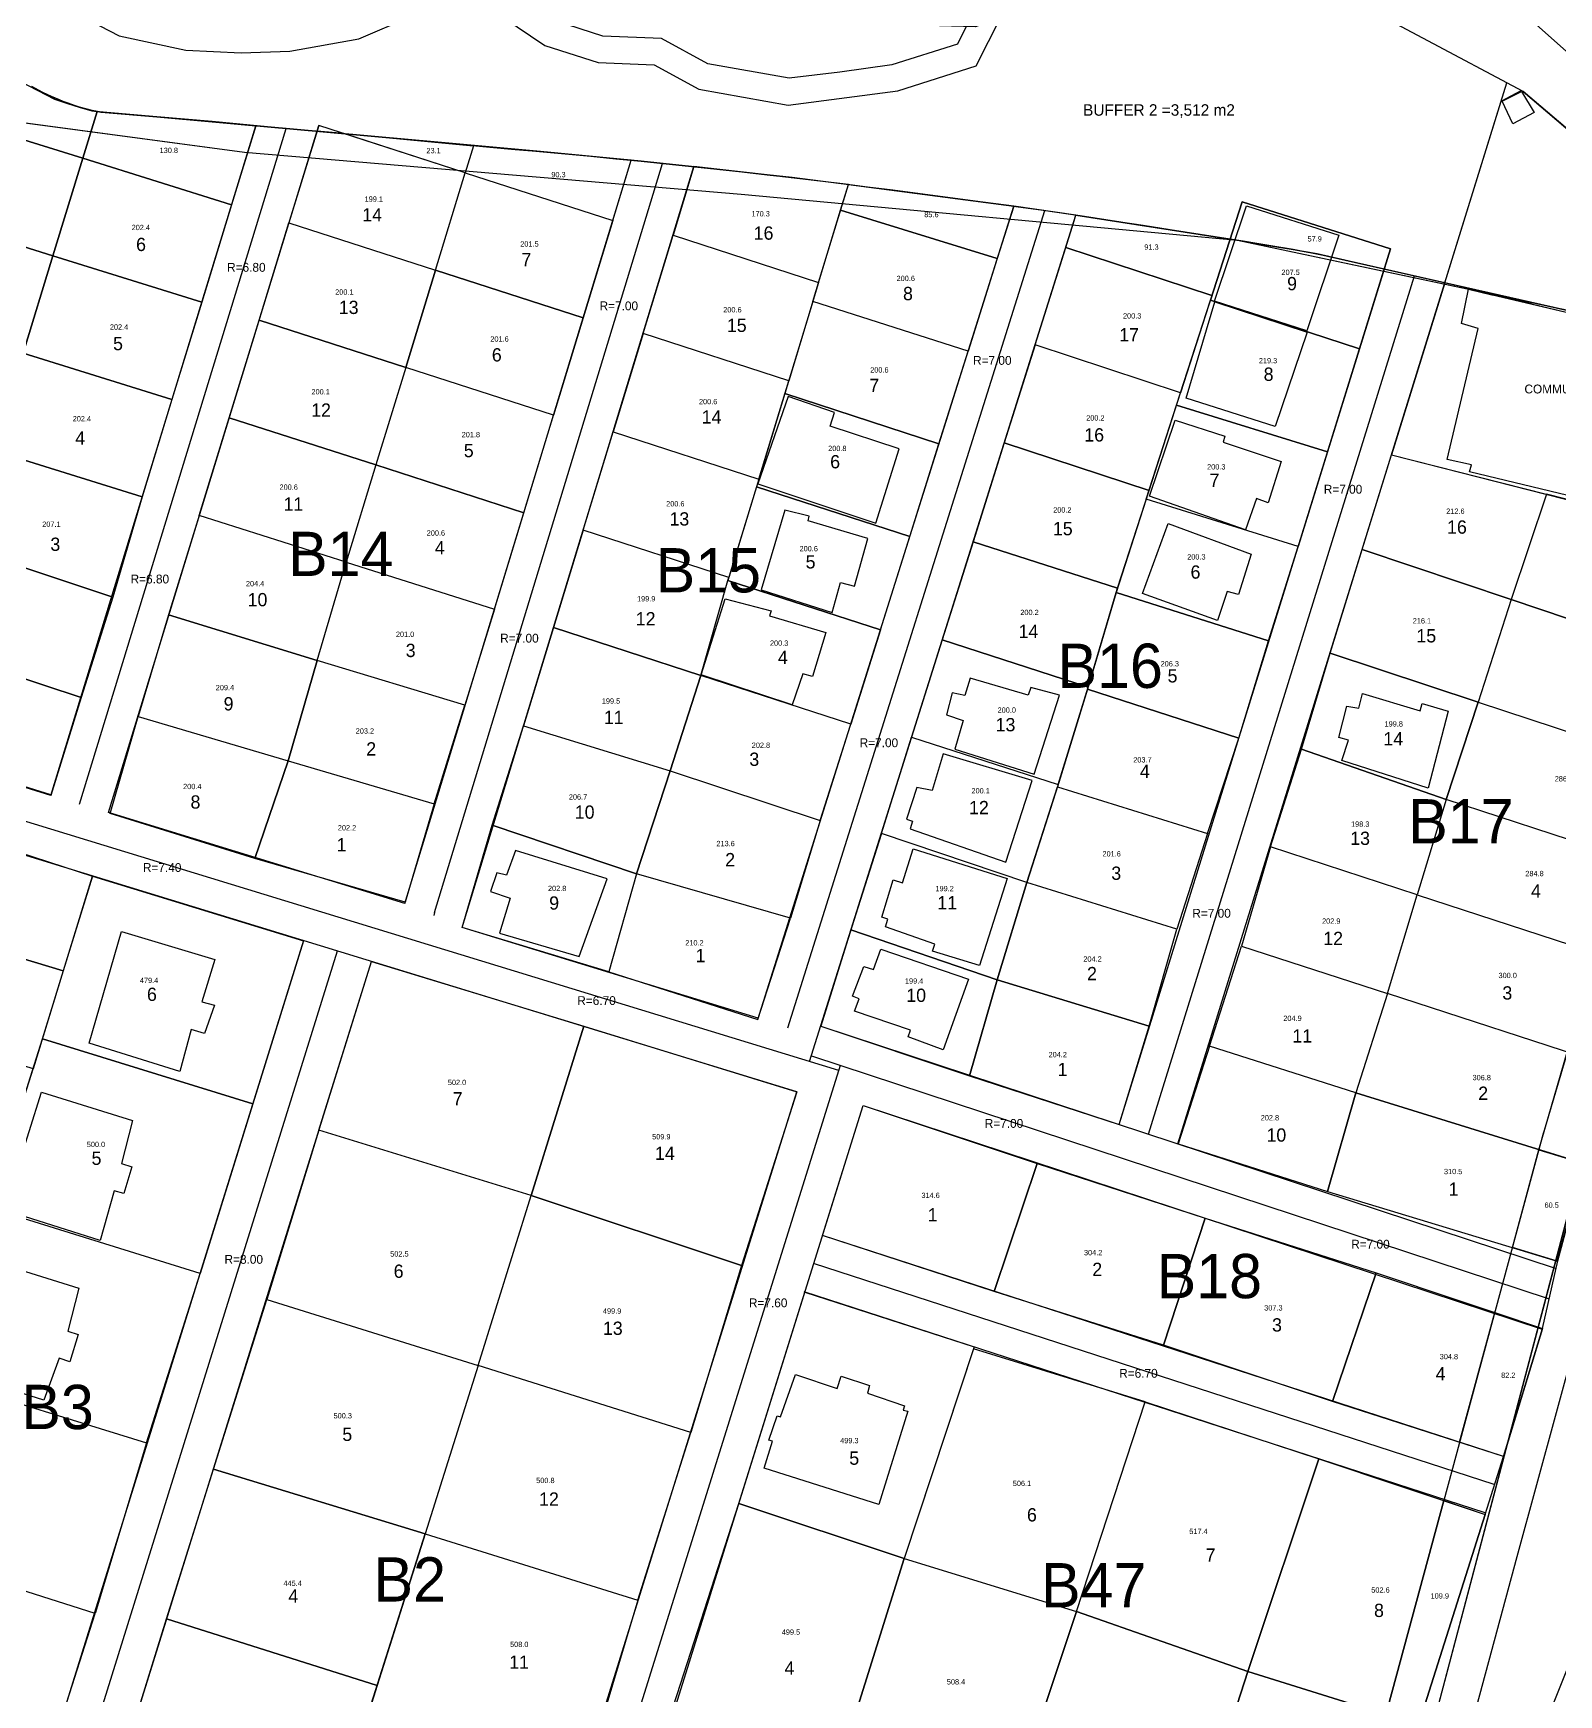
# Model space of a CAD drawing. Header units: inches. Extents: x 461960 to 463067, y 992848 to 993579.
# Drawn here: x 462524.5 to 462696.8, y 993129.2 to 993316.8 of the extents above; entities that cross this region are included whole.
import ezdxf

# ---------------------------------------------------------------- set-up
doc = ezdxf.new("R2010")
doc.units = ezdxf.units.IN
doc.header["$MEASUREMENT"] = 0
for name, color, linetype in [('bulding', 56, 'Continuous'), ('fence', 6, 'Continuous'), ('Gorge', 44, 'Continuous'), ('green', 90, 'Continuous'), ('road', 1, 'Continuous'), ('text', 55, 'Continuous')]:
    doc.layers.add(name, color=color, linetype=linetype)
doc.layers.add('H', color=7, linetype='Continuous', lineweight=100)
doc.layers.add('R', color=2, linetype='Continuous', lineweight=30)

# ---------------------------------------------------------------- blocks, each defined once
blk = doc.blocks.new('A$C3D6C2CD6')
at = {"layer": 'H', "color": 20, "lineweight": 25, "insert": (0, 1.5), "char_height": 1.5, "width": 3.6979, "attachment_point": 1}
blk.add_mtext('{\\C2;3}', dxfattribs=at)

msp = doc.modelspace()

# ---------------------------------------------------------------- linework, layer by layer
at = {"color": 3}
for p, q in [((462548.34, 993303.35), (462510.64, 993308.41)), ((462604.44, 993298.63), (462548.34, 993303.35)), ((462660.5, 993293.42), (462604.44, 993298.63)), ((462723.05, 993280.17), (462660.5, 993293.42)), ((462682.55, 993125.46), (462708.49, 993223.73))]:
    msp.add_line(p, q, dxfattribs=at)
at = {"color": 3, "lineweight": 30}
for points in [[(462723.05, 993280.17), (462660.5, 993293.42), (462604.44, 993298.63), (462548.34, 993303.35), (462510.64, 993308.41), (462486.6, 993312.39), (462466.48, 993302.99), (462453.35, 993296.85), (462446.19, 993293.5), (462442.86, 993291.94), (462438.12, 993289.72), (462397.19, 993134.64)], [(462397.19, 993134.64), (462419.12, 993130.69), (462453.17, 993121.96), (462454.07, 993121.89), (462482.12, 993113.1), (462511.17, 993100.84), (462516.6, 993097.37), (462544.55, 993079.46), (462556.66, 993070.37), (462572.27, 993065.44), (462576.1, 993058.9), (462560.86, 993024.08), (462562.16, 993023.92), (462578.85, 993027.31), (462610.5, 993033.76), (462649.53, 993041.81), (462666.18, 993082.84), (462676.46, 993109.26), (462682.55, 993125.46), (462708.49, 993223.73)]]:
    msp.add_lwpolyline(points, dxfattribs=at)
at = {"layer": 'bulding', "color": 17}
for points, elevation in [([(462690.39, 993309.14), (462692.6, 993310.25), (462694.03, 993307.89), (462691.62, 993306.6)], 2444.21), ([(462661.52, 993297.33), (462671.97, 993294.02), (462668.33, 993283.2), (462657.91, 993286.57)], 2446.93), ([(462657.94, 993286.51), (462668.38, 993283.05), (462664.77, 993272.4), (462654.7, 993275.62)], 2447.6), ([(462653.47, 993273.13), (462659.08, 993271.32), (462658.87, 993270.64), (462665.43, 993268.45), (462663.97, 993263.8), (462662.64, 993264.28), (462661.39, 993260.75), (462650.56, 993264.54)], 2451.41), ([(462626.05, 993213.16), (462626.33, 993213.96), (462620.74, 993215.9), (462621.01, 993216.79), (462620.32, 993217.01), (462621.62, 993221.22), (462622.67, 993220.89), (462623.86, 993224.73), (462634.5, 993221.36), (462631.37, 993211.56), (462626.05, 993213.16)], 2461.59), ([(462544.98, 993212.21), (462543.51, 993207.45), (462544.94, 993207.06), (462543.8, 993203.88), (462542.31, 993204.33), (462541.04, 993199.58), (462530.79, 993202.79), (462534.44, 993215.38)], 2466.75), ([(462618.31, 993211.42), (462619.39, 993211.1), (462620.2, 993213.4), (462630.11, 993209.99), (462627.25, 993202.01), (462623.3, 993203.5), (462623.57, 993204.26), (462617.22, 993206.39), (462617.75, 993207.79), (462617, 993208.08)], 2463.77), ([(462535.67, 993194.03), (462534.45, 993189.19), (462535.61, 993188.82), (462534.7, 993185.79), (462533.6, 993186.09), (462532.03, 993180.5), (462521.2, 993183.91), (462525.39, 993197.24)], 2467.96), ([(462529.6, 993175.1), (462528.38, 993170.25), (462529.54, 993169.89), (462528.61, 993166.8), (462527.39, 993167.21), (462525.66, 993162.47), (462515.41, 993165.69), (462519.33, 993178.31)], 2469.74)]:
    msp.add_lwpolyline(points, close=True, dxfattribs=dict(at, elevation=elevation))
at = {"layer": 'bulding', "color": 34, "lineweight": 30}
for points, elevation in [([(462661.03, 993297.8), (462677.8, 993292.49), (462677.09, 993290.2), (462669.49, 993291.92), (462661.16, 993293.33), (462659.67, 993293.58), (462661.03, 993297.8), (462677.8, 993292.49)], 2462.59), ([(462696.61, 993178.14), (462691.56, 993179.68), (462694.55, 993190.74), (462699.62, 993189.17)], 2459.18)]:
    msp.add_lwpolyline(points, close=True, dxfattribs=dict(at, elevation=elevation))
at = {"layer": 'bulding', "color": 17}
for points, elevation in [([(462708.93, 993261.94), (462686.7, 993267.28), (462686.95, 993268.09), (462684.18, 993268.7), (462687.7, 993283.47), (462685.8, 993284.06), (462686.61, 993287.91), (462689.22, 993287.3), (462689.6, 993287.28), (462693.24, 993286.4), (462693.73, 993286.27), (462697.65, 993285.31)], 2451.44), ([(462606.32, 993265.94), (462619.66, 993261.51), (462622.3, 993269.88), (462614.5, 993272.44), (462614.98, 993274), (462609.76, 993275.79), (462606.32, 993265.94)], 2457.61), ([(462606.69, 993253.98), (462614.71, 993251.41), (462615.65, 993254.78), (462617.25, 993254.37), (462618.75, 993259.75), (462611.99, 993261.78), (462612.11, 993262.27), (462609.36, 993262.98), (462606.69, 993253.98)], 2460.02), ([(462658.23, 993250.52), (462649.76, 993253.57), (462649.76, 993253.57), (462652.68, 993261.46), (462662.04, 993258), (462660.61, 993253.46), (462659.34, 993253.79), (462658.23, 993250.52)], 2455.24), ([(462602.62, 993252.97), (462607.81, 993251.59), (462607.62, 993251.04), (462614, 993249.16), (462612.51, 993244.19), (462611.41, 993244.49), (462610.18, 993241), (462599.93, 993244.36), (462602.62, 993252.97)], 2460.17), ([(462627.64, 993239.86), (462629.53, 993239.23), (462628.56, 993235.97), (462637.52, 993233.14), (462640.38, 993242.09), (462637.14, 993242.94), (462636.87, 993242.08), (462630.3, 993244.01), (462629.7, 993242.02), (462629.7, 993242.02), (462629.7, 993242.02), (462628.26, 993242.32), (462627.64, 993239.86)], 2459.61), ([(462673.06, 993237), (462671.94, 993237.28), (462672.86, 993240.85), (462674.21, 993240.59), (462674.64, 993242.28), (462681.13, 993240.31), (462681.38, 993241.13), (462684.29, 993240.28), (462682.03, 993231.56), (462672.29, 993234.69), (462673.06, 993237)], 2455.96), ([(462637.29, 993232.42), (462627.27, 993235.46), (462626, 993231.29), (462624.27, 993231.64), (462623.1, 993228.06), (462623.79, 993227.84), (462623.52, 993226.96), (462634.34, 993223.21), (462634.34, 993223.21), (462637.29, 993232.42)], 2461.73), ([(462589.3, 993221.35), (462578.96, 993224.55), (462577.92, 993221.73), (462576.84, 993222.02), (462576.1, 993219.89), (462578.35, 993219.14), (462577.14, 993215.2), (462586.13, 993212.57), (462589.3, 993221.35)], 2465.81), ([(462607.02, 993154.78), (462607.02, 993154.78), (462607.02, 993154.78), (462607.97, 993157.81), (462607.55, 993157.95), (462608.49, 993160.69), (462608.87, 993160.58), (462610.58, 993165.37), (462615.29, 993163.79), (462615.74, 993165.17), (462618.93, 993164.1), (462618.69, 993163.24), (462622.88, 993161.8), (462622.75, 993161.34), (462623.26, 993161.2), (462619.98, 993150.68), (462619.98, 993150.68), (462619.98, 993150.68), (462607.02, 993154.78)], 2467.61)]:
    msp.add_lwpolyline(points, dxfattribs=dict(at, elevation=elevation))
at = {"layer": 'bulding', "color": 34, "lineweight": 30}
for points in [[(462697.76, 993201.77), (462702.19, 993200.33), (462699.62, 993189.17), (462694.55, 993190.74)], [(462689.57, 993172.36), (462694.95, 993170.56), (462690.54, 993156.11), (462685.6, 993157.7)], [(462683.82, 993151.12), (462688.5, 993149.55), (462680.96, 993125.81), (462677.23, 993126.97), (462677.53, 993127.9), (462683.82, 993151.12)]]:
    msp.add_lwpolyline(points, close=True, dxfattribs=at)
at = {"layer": 'fence', "color": 6, "lineweight": 30, "elevation": 2483.59}
for points in [[(462723.51, 993284.17), (462692.76, 993310.26), (462658.78, 993328.37), (462630.9, 993317.55), (462566, 993319.34), (462517.28, 993328.78), (462502.61, 993396.51), (462500.78, 993399.84), (462497.75, 993401.86), (462497.73, 993401.91), (462488.95, 993424.59), (462475.23, 993444.47), (462468.57, 993455.48), (462454.63, 993455.5), (462428.43, 993444.66), (462398.73, 993443.27), (462347.27, 993445.4)], [(462517.93, 993094.59), (462542.49, 993075.24), (462542.49, 993075.24), (462549.74, 993070.22), (462568.38, 993061.62), (462575.44, 993058.05), (462564.02, 993024.16), (462647.34, 993040.41), (462655.47, 993046.88), (462670.92, 993094.85), (462672.92, 993102.21), (462680.96, 993125.81), (462688.5, 993149.55), (462690.54, 993156.11), (462694.95, 993170.56), (462696.68, 993178.18), (462699.68, 993189.28)]]:
    msp.add_lwpolyline(points, dxfattribs=at)
at = {"layer": 'fence', "color": 173, "lineweight": 30}
for points, elevation in [([(462513.41, 993307.89), (462516.78, 993317.58), (462517.09, 993317.11), (462518.36, 993315.43), (462520.14, 993313.7), (462523.01, 993311.39), (462526.86, 993309.37), (462528.2, 993308.94), (462529.77, 993308.44), (462531.07, 993308.08), (462531.68, 993308), (462530.05, 993302.7), (462513.41, 993307.89)], 2465.64), ([(462531.68, 993308), (462531.68, 993308), (462531.71, 993307.99), (462531.74, 993307.99), (462531.93, 993307.96), (462532.1, 993307.93), (462532.18, 993307.93), (462533.65, 993307.8), (462538.94, 993307.33), (462549.59, 993306.38), (462546.85, 993297.45), (462530.05, 993302.7)], 2465.64), ([(462559.56, 993305.49), (462574.21, 993304.13), (462573.27, 993301.06)], 2460.2), ([(462574.21, 993304.13), (462573.27, 993301.06), (462589.93, 993295.69), (462592, 993302.49), (462574.21, 993304.13)], 2460.2), ([(462616.56, 993299.76), (462599.1, 993301.76), (462596.74, 993294.01), (462613.18, 993288.66)], 2450.91), ([(462635.23, 993297.3), (462633.37, 993291.4), (462615.67, 993296.84), (462616.56, 993299.76)], 2464.3), ([(462659.67, 993293.58), (462657.62, 993287.22), (462641.1, 993292.64), (462642.25, 993296.29)], 2462.59)]:
    msp.add_lwpolyline(points, close=True, dxfattribs=dict(at, elevation=elevation))
msp.add_lwpolyline([(462683.94, 993288.65), (462690.3, 993309.16), (462692.55, 993310.37), (462692.76, 993310.26), (462698.63, 993305.28), (462698.85, 993299.55), (462707.4, 993293.19), (462718.71, 993289), (462723.51, 993284.17), (462720.66, 993280.34), (462683.94, 993288.65)], close=True, dxfattribs=at)
at = {"layer": 'fence', "color": 126}
for points, elevation in [([(462509.64, 993297.02), (462513.41, 993307.89), (462530.05, 993302.7), (462526.69, 993291.7)], 2465.64), ([(462556.71, 993306.41), (462553.34, 993295.41), (462569.9, 993290.07), (462573.27, 993301.06), (462556.71, 993306.41)], 2460.2), ([(462559.56, 993305.49), (462556.51, 993305.77), (462553.34, 993295.41), (462569.9, 993290.07), (462573.27, 993301.06)], 2460.2), ([(462530.05, 993302.7), (462546.85, 993297.45), (462543.49, 993286.45), (462526.69, 993291.7)], 2465.64), ([(462509.64, 993297.02), (462526.69, 993291.7), (462523.32, 993280.7), (462505.87, 993286.16)], 2465.64), ([(462615.67, 993296.84), (462633.37, 993291.4), (462630.08, 993280.94), (462612.54, 993286.54)], 2455.37), ([(462661.03, 993297.8), (462677.8, 993292.49), (462674.29, 993281.18), (462657.45, 993286.7), (462661.03, 993297.8)], 2462.59), ([(462657.45, 993286.7), (462674.29, 993281.18), (462677.8, 993292.49), (462677.8, 993292.49), (462661.03, 993297.8), (462657.45, 993286.7)], 2447.27), ([(462553.34, 993295.41), (462569.9, 993290.07), (462566.54, 993279.07), (462549.97, 993284.41)], 2460.2), ([(462596.74, 993294.01), (462613.18, 993288.66), (462609.81, 993277.56), (462593.36, 993282.91)], 2455.32), ([(462526.69, 993291.7), (462543.49, 993286.45), (462540.12, 993275.45), (462523.32, 993280.7)], 2465.64), ([(462654.07, 993276.23), (462637.63, 993281.63), (462641.1, 993292.64), (462657.62, 993287.22)], 2462.54), ([(462569.9, 993290.07), (462586.58, 993284.68), (462583.23, 993273.68), (462566.54, 993279.07)], 2460.2), ([(462683.94, 993288.65), (462677.91, 993269.23), (462714.85, 993259.82), (462720.66, 993280.34), (462683.94, 993288.65)], 2442.13), ([(462630.08, 993280.94), (462612.54, 993286.54), (462609.37, 993276.13), (462626.78, 993270.47)], 2455.37), ([(462657.45, 993286.7), (462674.29, 993281.18), (462670.69, 993269.56), (462653.61, 993274.81)], 2447.27), ([(462549.97, 993284.41), (462566.54, 993279.07), (462563.17, 993268.07), (462546.61, 993273.41)], 2460.2), ([(462593.36, 993282.91), (462589.98, 993271.81), (462606.43, 993266.46), (462609.81, 993277.56)], 2455.32), ([(462637.63, 993281.63), (462634.15, 993270.56), (462650.51, 993265.19), (462654.07, 993276.23)], 2462.54), ([(462583.23, 993273.68), (462566.54, 993279.07), (462563.17, 993268.07), (462579.88, 993262.68)], 2460.2), ([(462606.16, 993265.6), (462623.48, 993259.98), (462626.78, 993270.47), (462609.37, 993276.13)], 2455.37), ([(462650.19, 993264.2), (462653.61, 993274.81), (462670.69, 993269.56), (462667.37, 993258.87), (462650.19, 993264.2)], 2462.59), ([(462546.61, 993273.41), (462563.17, 993268.07), (462559.81, 993257.1), (462543.2, 993262.36)], 2460.2), ([(462589.98, 993271.81), (462606.43, 993266.46), (462603.05, 993255.37), (462586.6, 993260.71), (462589.98, 993271.81)], 2455.37), ([(462634.15, 993270.56), (462630.63, 993259.39), (462646.95, 993254.15), (462650.51, 993265.19)], 2462.54), ([(462695.41, 993264.77), (462691.42, 993252.87), (462674.59, 993258.52), (462677.91, 993269.23)], 2451.72), ([(462606.16, 993265.6), (462602.94, 993255.03), (462620.16, 993249.44), (462623.48, 993259.98), (462606.16, 993265.6)], 2455.37), ([(462650.19, 993264.2), (462646.8, 993253.68), (462664.01, 993248.22), (462667.37, 993258.87), (462650.19, 993264.2)], 2462.59), ([(462695.41, 993264.77), (462691.42, 993252.87), (462713.99, 993245.29), (462717.39, 993259.17), (462695.41, 993264.77)], 2451.72), ([(462602.94, 993255.03), (462603.05, 993255.37), (462586.6, 993260.71), (462583.25, 993249.71), (462599.86, 993244.31)], 2459.75), ([(462643.64, 993242.99), (462646.8, 993253.68), (462646.95, 993254.15), (462630.63, 993259.39), (462627.15, 993248.32)], 2462.54), ([(462674.59, 993258.52), (462691.42, 993252.87), (462687.69, 993241.29), (462670.96, 993246.8)], 2451.42), ([(462602.94, 993255.03), (462620.16, 993249.44), (462616.82, 993238.8), (462599.86, 993244.31), (462602.94, 993255.03), (462620.16, 993249.44)], 2459.75), ([(462583.25, 993249.71), (462579.83, 993238.61), (462596.4, 993233.53), (462599.86, 993244.31)], 2455.48), ([(462627.15, 993248.32), (462623.69, 993237.33), (462640.26, 993232), (462643.64, 993242.99), (462627.15, 993248.32)], 2462.54), ([(462667.72, 993235.97), (462670.96, 993246.8), (462687.69, 993241.29), (462684.07, 993230.29)], 2456.65), ([(462623.69, 993237.33), (462640.26, 993232), (462636.72, 993220.92), (462620.27, 993226.45), (462623.69, 993237.33)], 2462.54), ([(462576.32, 993227.41), (462592.6, 993221.91), (462589.49, 993210.84), (462572.93, 993215.84)], 2463.95), ([(462620.27, 993226.45), (462616.84, 993215.58), (462633.37, 993209.93), (462636.72, 993220.92)], 2462.52), ([(462525.5, 993203.28), (462525.5, 993203.28), (462531.17, 993221.63), (462555.01, 993214.32), (462549.28, 993195.91)], 2471.48), ([(462633.37, 993209.93), (462616.84, 993215.58), (462613.42, 993204.7), (462630.23, 993199.1)], 2462.52), ([(462524.44, 993199.86), (462525.5, 993203.28), (462549.28, 993195.91), (462543.31, 993176.78), (462519.43, 993184.16)], 2465.9), ([(462519.43, 993184.16), (462519.43, 993184.16), (462525.49, 993203.27), (462549.28, 993195.91), (462543.31, 993176.78)], 2471.48), ([(462519.43, 993184.16), (462517.5, 993178.05), (462513.61, 993164.96), (462537.26, 993157.63), (462543.31, 993176.78)], 2471.48), ([(462611.63, 993174.67), (462630.75, 993168.47), (462622.86, 993144.56), (462604.18, 993150.8)], 2460.97), ([(462507.53, 993145.97), (462503.96, 993134.05), (462501.73, 993126.87), (462525.41, 993119.41), (462531.46, 993138.35)], 2473.7)]:
    msp.add_lwpolyline(points, close=True, dxfattribs=dict(at, elevation=elevation))
msp.add_lwpolyline([(462573.27, 993301.06), (462573.27, 993301.06), (462589.93, 993295.69), (462586.58, 993284.68), (462569.9, 993290.07)], close=True, dxfattribs=at)
at = {"layer": 'fence', "color": 126, "elevation": 2465.64}
msp.add_lwpolyline([(462523.32, 993280.7), (462540.12, 993275.45), (462536.76, 993264.46), (462519.95, 993269.71), (462523.32, 993280.7)], dxfattribs=at)
at = {"layer": 'fence', "color": 1}
for points, elevation in [([(462519.95, 993269.71), (462536.76, 993264.46), (462533.44, 993253.13), (462516.35, 993258.83)], 2461.34), ([(462563.17, 993268.07), (462559.81, 993257.1), (462576.57, 993251.8), (462579.88, 993262.68)], 2460.2), ([(462559.81, 993257.1), (462543.2, 993262.36), (462539.73, 993251.13), (462556.54, 993245.97)], 2460.2), ([(462516.35, 993258.83), (462533.44, 993253.13), (462529.89, 993241.82), (462512.97, 993247.39)], 2463.1), ([(462559.81, 993257.1), (462576.57, 993251.8), (462573.23, 993240.94), (462556.54, 993245.97)], 2460.2), ([(462664.01, 993248.22), (462646.8, 993253.68), (462643.57, 993242.75), (462660.65, 993237.2)], 2455.17), ([(462691.42, 993252.87), (462687.69, 993241.29), (462710.92, 993233.63), (462713.99, 993245.29), (462691.42, 993252.87)], 2451.72), ([(462553.26, 993234.64), (462556.54, 993245.97), (462539.73, 993251.13), (462536.31, 993239.67)], 2460.2), ([(462526.45, 993230.76), (462509.47, 993236.03), (462512.97, 993247.39), (462529.89, 993241.82), (462526.45, 993230.76)], 2465.64), ([(462556.54, 993245.97), (462553.26, 993234.64), (462569.76, 993229.79), (462573.23, 993240.94)], 2460.2), ([(462616.82, 993238.8), (462599.86, 993244.31), (462596.4, 993233.53), (462613.35, 993227.93)], 2461.54), ([(462660.65, 993237.2), (462643.57, 993242.75), (462640.18, 993231.74), (462657.13, 993226.46), (462660.65, 993237.2)], 2457.17), ([(462687.69, 993241.29), (462710.92, 993233.63), (462708.02, 993222.48), (462684.07, 993230.29), (462687.69, 993241.29)], 2453.44), ([(462549.51, 993223.63), (462533.16, 993228.7), (462536.31, 993239.67), (462553.26, 993234.64)], 2460.2), ([(462576.32, 993227.41), (462579.83, 993238.61), (462596.4, 993233.53), (462592.6, 993221.91)], 2463.95), ([(462667.72, 993235.97), (462684.07, 993230.29), (462680.82, 993219.52), (462664.22, 993224.93)], 2456.65), ([(462553.26, 993234.64), (462569.76, 993229.79), (462566.48, 993218.69), (462549.51, 993223.63), (462553.26, 993234.64)], 2460.2), ([(462596.4, 993233.53), (462613.35, 993227.93), (462610, 993216.89), (462592.6, 993221.91)], 2463.52), ([(462640.18, 993231.74), (462657.13, 993226.46), (462653.66, 993215.65), (462636.72, 993220.92)], 2461.49), ([(462514.6, 993227), (462531.17, 993221.63), (462527.86, 993210.93), (462510.87, 993216.06)], 2465.9), ([(462664.22, 993224.93), (462660.96, 993213.72), (462677.44, 993208.37), (462680.82, 993219.52)], 2456), ([(462589.49, 993210.84), (462606.32, 993205.46), (462610, 993216.89), (462592.6, 993221.91)], 2465.18), ([(462636.72, 993220.92), (462633.37, 993209.93), (462650.51, 993204.68), (462653.66, 993215.65)], 2467.57), ([(462680.82, 993219.52), (462705.07, 993211.62), (462702.19, 993200.33), (462677.44, 993208.37)], 2454.2), ([(462510.87, 993216.06), (462527.86, 993210.93), (462524.44, 993199.86), (462507.43, 993205.35)], 2465.9), ([(462660.96, 993213.72), (462677.44, 993208.37), (462673.88, 993197.15), (462657.33, 993202.43)], 2460.07), ([(462562.67, 993212.01), (462586.66, 993204.7), (462580.73, 993185.56), (462556.74, 993192.93)], 2465.95), ([(462647.12, 993193.58), (462650.51, 993204.68), (462633.37, 993209.93), (462630.23, 993199.1)], 2462.52), ([(462699.62, 993189.17), (462702.19, 993200.33), (462677.44, 993208.37), (462673.88, 993197.15)], 2458.22), ([(462586.66, 993204.7), (462610.72, 993197.26), (462604.48, 993177.66), (462580.73, 993185.56)], 2465.65), ([(462673.88, 993197.15), (462657.33, 993202.43), (462653.81, 993191.42), (462670.69, 993186.04)], 2459.18), ([(462613.62, 993181.07), (462618.23, 993195.74), (462637.87, 993189.18), (462633, 993174.73)], 2465.48), ([(462696.61, 993178.14), (462699.62, 993189.17), (462673.88, 993197.15), (462670.69, 993186.04)], 2459.18), ([(462556.74, 993192.93), (462550.85, 993173.81), (462574.73, 993166.36), (462580.73, 993185.56)], 2465.95), ([(462637.87, 993189.18), (462656.87, 993183.01), (462652.15, 993168.65), (462633, 993174.73)], 2462.89), ([(462580.73, 993185.56), (462604.48, 993177.66), (462598.73, 993158.79), (462574.73, 993166.36)], 2465.65), ([(462656.87, 993183.01), (462676.17, 993176.83), (462671.24, 993162.32), (462652.15, 993168.65)], 2461.94), ([(462676.17, 993176.83), (462694.95, 993170.56), (462690.54, 993156.11), (462671.24, 993162.32)], 2460.43), ([(462574.73, 993166.36), (462568.72, 993147.35), (462544.81, 993154.68), (462550.85, 993173.81)], 2465.65), ([(462630.68, 993168.25), (462622.86, 993144.56), (462642.3, 993138.58), (462650.06, 993162.25), (462630.68, 993168.25)], 2465.02), ([(462574.73, 993166.36), (462568.72, 993147.35), (462592.75, 993139.86), (462598.73, 993158.79)], 2465.65), ([(462507.53, 993145.97), (462507.53, 993145.97), (462513.61, 993164.96), (462537.26, 993157.63), (462531.46, 993138.35)], 2473.7), ([(462650.06, 993162.25), (462669.7, 993155.85), (462661.69, 993131.82), (462642.3, 993138.58)], 2463.93), ([(462563.3, 993130.24), (462539.51, 993137.78), (462544.81, 993154.68), (462568.72, 993147.35), (462563.3, 993130.24)], 2465.65), ([(462669.7, 993155.85), (462688.5, 993149.55), (462680.96, 993125.81), (462661.69, 993131.82)], 2462.61), ([(462596.41, 993126.78), (462604.18, 993150.8), (462622.86, 993144.56), (462615.33, 993120.53)], 2469.19), ([(462568.72, 993147.35), (462592.75, 993139.86), (462587.03, 993120.74), (462562.63, 993128.13)], 2465.65), ([(462622.86, 993144.56), (462642.3, 993138.58), (462634.31, 993114.52), (462615.33, 993120.53)], 2467.35), ([(462642.3, 993138.58), (462661.69, 993131.82), (462654, 993108.05), (462634.31, 993114.52)], 2467.04), ([(462661.69, 993131.82), (462680.96, 993125.81), (462672.92, 993102.21), (462654, 993108.05)], 2466.53)]:
    msp.add_lwpolyline(points, close=True, dxfattribs=dict(at, elevation=elevation))
at = {"layer": 'fence', "color": 1, "elevation": 2465.65}
msp.add_lwpolyline([(462539.51, 993137.78), (462563.3, 993130.24), (462557.95, 993113.22), (462534.34, 993121.07), (462539.51, 993137.78)], dxfattribs=at)
at = {"layer": 'Gorge', "color": 120, "lineweight": 30, "elevation": 2439.57}
msp.add_lwpolyline([(462630.69, 993319.25), (462628.86, 993315.61), (462621.47, 993313.25), (462615.58, 993312.44), (462609.84, 993311.75), (462600.66, 993313.39), (462595.42, 993316.23), (462588.82, 993316.5), (462583.57, 993318.18)], dxfattribs=at)
at = {"layer": 'green', "color": 2}
for points in [[(462526.61, 993320.43), (462534.17, 993316.55), (462541.7, 993314.91), (462547.96, 993314.61), (462553.43, 993314.82), (462561.24, 993316.19), (462567.23, 993318.74)], [(462577.52, 993318.65), (462582.25, 993315.46), (462588.29, 993313.52), (462594.6, 993313.26), (462599.66, 993310.52), (462609.75, 993308.72), (462622.13, 993310.32), (462630.98, 993313.13), (462633.75, 993318.66)], [(462692.57, 993319.28), (462698.3, 993314.2)], [(462720.66, 993280.34), (462683.94, 993288.65), (462671.14, 993291.55), (462666.8, 993292.39), (462659.67, 993293.58), (462642.25, 993296.29), (462635.23, 993297.3), (462610.19, 993300.52), (462607.36, 993300.85), (462601.67, 993301.48), (462598.82, 993301.79), (462593.13, 993302.37), (462581.75, 993303.46), (462569.74, 993304.55), (462563.48, 993305.13), (462557.21, 993305.7), (462550.94, 993306.27), (462544.68, 993306.86), (462538.41, 993307.38), (462533.65, 993307.8), (462531.93, 993307.96), (462531.1, 993308.12), (462530.54, 993308.26), (462529.7, 993308.49), (462529.23, 993308.63), (462528.28, 993308.96), (462527.86, 993309.11), (462527.41, 993309.29), (462526.52, 993309.67), (462525.55, 993310.13), (462525.12, 993310.36), (462524.7, 993310.59), (462524.31, 993310.81)]]:
    msp.add_lwpolyline(points, dxfattribs=at)
at = {"layer": 'R'}
for points in [[(462524.31, 993310.81, 0), (462524.7, 993310.59, 0), (462524.78, 993310.54, 0), (462525.12, 993310.36, 0), (462525.21, 993310.31, 0), (462525.55, 993310.13, 0), (462525.64, 993310.09, 0), (462525.99, 993309.92, 0), (462526.08, 993309.88, 0), (462526.43, 993309.71, 0), (462526.52, 993309.67, 0), (462526.87, 993309.52, 0), (462526.96, 993309.48, 0), (462527.32, 993309.33, 0), (462527.41, 993309.29, 0), (462527.77, 993309.15, 0), (462527.86, 993309.11, 0), (462528.28, 993308.96, 0), (462528.68, 993308.82, 0), (462528.77, 993308.78, 0), (462529.14, 993308.66, 0), (462529.23, 993308.63, 0), (462529.6, 993308.52, 0), (462529.7, 993308.49, 0), (462530.07, 993308.38, 0), (462530.16, 993308.36, 0), (462530.54, 993308.26, 0), (462530.63, 993308.23, 0), (462531.01, 993308.14, 0), (462531.1, 993308.12, 0), (462531.48, 993308.04, 0), (462531.71, 993307.99, 0), (462532.14, 993307.93, 0), (462538.41, 993307.38, 0), (462544.68, 993306.83, 0), (462550.94, 993306.27, 0), (462557.21, 993305.7, 0), (462563.48, 993305.13, 0), (462569.74, 993304.55, 0), (462576.03, 993303.96, 0), (462578.9, 993303.71, 0), (462581.75, 993303.46, 0), (462584.6, 993303.2, 0), (462587.44, 993302.93, 0), (462590.29, 993302.66, 0), (462593.13, 993302.37, 0), (462595.98, 993302.08, 0), (462598.82, 993301.79, 0), (462601.67, 993301.48, 0), (462604.51, 993301.17, 0), (462607.36, 993300.85, 0), (462610.19, 993300.52, 0), (462613.03, 993300.18, 0), (462615.87, 993299.84, 0), (462618.71, 993299.49, 0), (462621.55, 993299.13, 0), (462624.38, 993298.77, 0), (462627.22, 993298.39, 0), (462630.05, 993298.01, 0), (462632.88, 993297.63, 0), (462635.72, 993297.23, 0), (462638.55, 993296.83, 0), (462641.38, 993296.42, 0), (462644.21, 993296, 0), (462647.03, 993295.57, 0), (462649.86, 993295.14, 0), (462652.69, 993294.7, 0), (462655.51, 993294.25, 0), (462658.33, 993293.8, 0), (462661.16, 993293.33, 0), (462663.98, 993292.86, 0), (462666.8, 993292.39, 0), (462669.49, 993291.92, 0), (462720.66, 993280.34, 0)], [(462713.02, 993253.37, 0), (462695.14, 993192.9, 0), (462695.05, 993192.57, 0), (462677.53, 993127.9, 0)]]:
    msp.add_polyline3d(points, dxfattribs=at)
at = {"layer": 'road', "color": 251}
for p, q in [((462653.78, 993191.4, 2462.54), (462690.94, 993311.23, 2442.34)), ((462647.12, 993193.58, 2462.52), (462677.09, 993290.2, 2446.23)), ((462650.45, 993192.5, 2462.53), (462680.51, 993289.43, 2446.19)), ((462526.46, 993230.82, 2464.45), (462398.08, 993270.68, 2469.04)), ((462615.46, 993199.68, 2464.35), (462512.21, 993231.3, 2466.27)), ((462566.44, 993218.56, 2465.28), (462532.96, 993228.82, 2465.9)), ((462610.72, 993197.26, 2464.42), (462514.23, 993226.82, 2466.21)), ((462569.79, 993217.54, 2460.2), (462569.7, 993217.2, 2460.68)), ((462606.37, 993205.6, 2464.54), (462572.93, 993215.84, 2465.16)), ((462613.42, 993204.7, 2464.44), (462696.49, 993177.32, 2459.88)), ((462612.37, 993201.36, 2464.44), (462695.71, 993173.89, 2459.86)), ((462618.23, 993195.74, 2464.06), (462694.93, 993170.47, 2459.85))]:
    msp.add_line(p, q, dxfattribs=at)
for points, elevation in [([(462526.45, 993230.76), (462549.59, 993306.38)], 2465.64), ([(462532.96, 993228.82), (462556.71, 993306.41)], 2465.64), ([(462529.7, 993229.77), (462553.05, 993306.07)], 2465.64), ([(462566.44, 993218.56), (462592, 993302.49)], 2460.2), ([(462569.79, 993217.54), (462595.55, 993302.13)], 2460.2), ([(462572.93, 993215.84), (462599.1, 993301.76)], 2460.2), ([(462606.32, 993205.46), (462635.23, 993297.3)], 2464.3), ([(462609.69, 993204.51), (462638.74, 993296.8)], 2464.3), ([(462612.16, 993200.69), (462642.08, 993295.75)], 2464.3), ([(462613.42, 993204.7), (462642.25, 993296.29)], 2464.3), ([(462517.74, 993094.68), (462555.03, 993214.39)], 2465.65), ([(462521.36, 993092.84), (462558.85, 993213.2)], 2465.65), ([(462524.48, 993089.43), (462562.67, 993212.01)], 2465.65), ([(462570.84, 993056.76), (462615.65, 993200.28)], 2465.65), ([(462568.38, 993061.62), (462610.72, 993197.26)], 2465.65), ([(462564.71, 993024.39), (462617.98, 993195)], 2465.65), ([(462690.54, 993156.11), (462613.62, 993181.07)], 2460.43), ([(462689.51, 993152.93), (462612.59, 993177.88)], 2460.43), ([(462688.47, 993149.74), (462611.56, 993174.7)], 2460.43)]:
    msp.add_lwpolyline(points, dxfattribs=dict(at, elevation=elevation))
at = {"layer": 'road', "color": 63, "elevation": 2451.44}
msp.add_lwpolyline([(462686.61, 993287.91), (462697.65, 993285.31)], dxfattribs=at)
at = {"layer": 'road', "color": 65}
for points, elevation in [([(462726.54, 993278.51), (462721.66, 993254.07), (462715.14, 993232.86), (462708.16, 993203.74), (462700.94, 993177.27), (462692.06, 993144.78), (462685.28, 993119.65), (462674.28, 993088.06), (462665.44, 993063.88), (462658.21, 993044.72), (462658.21, 993044.72), (462658.21, 993044.72), (462658.21, 993044.72), (462658.21, 993044.72)], 2443.19), ([(462665.37, 993034.05), (462667.8, 993041.96), (462671.68, 993050.28), (462673.82, 993061.7), (462684.68, 993087.41), (462692.44, 993118.74), (462702.3, 993143.5), (462712.59, 993173.89), (462720.3, 993202.54), (462728.3, 993231.01), (462731.2, 993251.41), (462733.9, 993277.12)], 2469.75)]:
    msp.add_lwpolyline(points, dxfattribs=dict(at, elevation=elevation))

# ---------------------------------------------------------------- block references
at = {"layer": 'H', "color": 20}
msp.add_blockref('A$C3D6C2CD6', (462664.41, 993170.21), dxfattribs=at)

# ---------------------------------------------------------------- texts
at = {"layer": 'H', "color": 20, "lineweight": 25, "attachment_point": 1}
for s, insert, char_height, width in [('{\\C2;14}', (462561.63, 993297.07), 1.5, 3.6979), ('{\\C2;16}', (462605.85, 993295.01), 1.5, 3.6979), ('{\\C2;6}', (462536.08, 993293.73), 1.5, 3.6979), ('{\\C2;7}', (462579.62, 993292.02), 1.5, 3.6979), ('{\\C2;9}', (462666.11, 993289.3), 1.5, 3.6979), ('{\\C2;8}', (462622.72, 993288.18), 1.5, 3.6979), ('{\\C2;13}', (462558.98, 993286.62), 1.5, 3.6979), ('{\\C2;15}', (462602.82, 993284.59), 1.5, 3.6979), ('{\\C2;5}', (462533.48, 993282.53), 1.5, 3.6979), ('{\\C2;17}', (462647.14, 993283.52), 1.5, 3.6979), ('{\\C2;6}', (462576.27, 993281.26), 1.5, 3.6979), ('{\\C2;8}', (462663.46, 993279.07), 1.5, 3.6979), ('{\\C2;7}', (462618.91, 993277.8), 1.5, 3.6979), ('{\\C2;12}', (462555.86, 993275.02), 1.5, 3.6979), ('{\\C2;14}', (462599.98, 993274.25), 1.5, 3.6979), ('{\\C2;4}', (462529.21, 993271.87), 1.5, 3.6979), ('{\\C2;16}', (462643.2, 993272.22), 1.5, 3.6979), ('{\\C2;5}', (462573.1, 993270.45), 1.5, 3.6979), ('{\\C2;6}', (462614.49, 993269.19), 1.5, 3.6979), ('{\\C2;7}', (462657.35, 993267.1), 1.5, 3.6979), ('{\\C2;11}', (462552.74, 993264.41), 1.5, 3.6979), ('{\\C2;13}', (462596.34, 993262.73), 1.5, 3.6979), ('{\\C2;15}', (462639.65, 993261.63), 1.5, 3.6979), ('{\\C2;16}', (462684.18, 993261.81), 1.5, 3.6979), ('{\\C2;3}', (462526.4, 993259.87), 1.5, 3.6979), ('{\\C5;B14}', (462553.26, 993260.53), 5, 12.8411), ('{\\C2;4}', (462569.83, 993259.47), 1.5, 3.6979), ('{\\C5;B15}', (462594.78, 993258.68, -7383.36), 5, 12.8411), ('{\\C2;5}', (462611.72, 993257.88), 1.5, 3.6979), ('{\\C2;6}', (462655.2, 993256.73), 1.5, 3.6979), ('{\\C2;10}', (462548.68, 993253.61), 1.5, 3.6979), ('{\\C2;12}', (462592.53, 993251.45), 1.5, 3.6979), ('{\\C2;14}', (462635.77, 993250.03), 1.5, 3.6979), ('{\\C2;15}', (462680.72, 993249.53), 1.5, 3.6979), ('{\\C2;3}', (462566.54, 993247.88), 1.5, 3.6979), ('{\\C2;4}', (462608.59, 993247.1), 1.5, 3.6979), ('{\\C5;B16}', (462640.18, 993247.89, 4.56), 5, 12.8411), ('{\\C2;5}', (462652.61, 993245.01), 1.5, 3.6979), ('{\\C2;9}', (462545.97, 993241.85), 1.5, 3.6979), ('{\\C2;11}', (462588.92, 993240.31), 1.5, 3.6979), ('{\\C2;13}', (462633.18, 993239.49), 1.5, 3.6979), ('{\\C2;2}', (462562.08, 993236.76), 1.5, 3.6979), ('{\\C2;14}', (462676.99, 993237.9), 1.5, 3.6979), ('{\\C2;3}', (462605.36, 993235.59), 1.5, 3.6979), ('{\\C2;4}', (462649.48, 993234.23), 1.5, 3.6979), ('{\\C2;8}', (462542.23, 993230.76), 1.5, 3.6979), ('{\\C2;10}', (462585.64, 993229.62), 1.5, 3.6979), ('{\\C2;12}', (462630.18, 993230.13), 1.5, 3.6979), ('{\\C5;B17}', (462679.8, 993230.33), 5, 12.8411), ('{\\C2;1}', (462558.74, 993225.94), 1.5, 3.6979), ('{\\C2;13}', (462673.24, 993226.66), 1.5, 3.6979), ('{\\C2;2}', (462602.63, 993224.25), 1.5, 3.6979), ('{\\C2;3}', (462646.25, 993222.72), 1.5, 3.6979), ('{\\C2;4}', (462693.67, 993220.72), 1.5, 3.6979), ('{\\C2;9}', (462582.75, 993219.35), 1.5, 3.6979), ('{\\C2;11}', (462626.59, 993219.38), 1.5, 3.6979), ('{\\C2;12}', (462670.19, 993215.35), 1.5, 3.6979), ('{\\C2;1}', (462599.29, 993213.42), 1.5, 3.6979), ('{\\C2;2}', (462643.51, 993211.38), 1.5, 3.6979), ('{\\C2;6}', (462537.31, 993209.04), 1.5, 3.6979), ('{\\C2;10}', (462623.09, 993208.93), 1.5, 3.6979), ('{\\C2;3}', (462690.43, 993209.2), 1.5, 3.6979), ('{\\C2;11}', (462666.71, 993204.34), 1.5, 3.6979), ('{\\C2;1}', (462640.17, 993200.55), 1.5, 3.6979), ('{\\C2;2}', (462687.7, 993197.87), 1.5, 3.6979), ('{\\C2;7}', (462571.85, 993197.24), 1.5, 3.6979), ('{\\C2;10}', (462663.78, 993193.15), 1.5, 3.6979), ('{\\C2;5}', (462531.05, 993190.53), 1.5, 3.6979), ('{\\C2;14}', (462594.7, 993191.09), 1.5, 3.6979), ('{\\C2;1}', (462684.36, 993187.04), 1.5, 3.6979), ('{\\C2;1}', (462625.51, 993184.14), 1.5, 3.6979), ('{\\C5;B18}', (462651.38, 993178.97), 5, 12.8411), ('{\\C2;6}', (462565.18, 993177.77), 1.5, 3.6979), ('{\\C2;2}', (462644.1, 993177.98), 1.5, 3.6979), ('{\\C2;13}', (462588.82, 993171.33), 1.5, 3.6979), ('{\\C2;4}', (462682.89, 993166.19), 1.5, 3.6979), ('{\\C5;B3}', (462523.12, 993164.19), 5, 12.8411), ('{\\C2;5}', (462559.38, 993159.35), 1.5, 3.6979), ('{\\C2;5}', (462616.65, 993156.66), 1.5, 3.6979), ('{\\C2;12}', (462581.61, 993152.04), 1.5, 3.6979), ('{\\C2;6}', (462636.72, 993150.26), 1.5, 3.6979), ('{\\C5;B2}', (462562.91, 993144.71, 1.16), 5, 12.8411), ('{\\C2;7}', (462656.9, 993145.71), 1.5, 3.6979), ('{\\C5;B47}', (462638.32, 993144.06), 5, 12.8411), ('{\\C2;4}', (462553.28, 993141.09), 1.5, 3.6979), ('{\\C2;8}', (462675.93, 993139.47), 1.5, 3.6979), ('{\\C2;11}', (462578.23, 993133.62), 1.5, 3.6979), ('{\\C2;4}', (462609.33, 993132.95), 1.5, 3.6979)]:
    msp.add_mtext(s, dxfattribs=dict(at, insert=insert, char_height=char_height, width=width))
at = {"layer": 'text', "color": 3, "attachment_point": 1}
for s, insert, char_height, width in [('BUFFER 2 =3,512 m2', (462643.06, 993308.81), 1.3, 24.5548), ('{\\C183;130.8}', (462538.74, 993303.9), 0.6, 2.8657), ('{\\C183;23.1}', (462568.88, 993303.87), 0.6, 2.8657), ('{\\C183;90.3}', (462582.99, 993301.16), 0.6, 2.8657), ('{\\C6;199.1}', (462561.9, 993298.4), 0.6, 2.8657), ('{\\C6;202.4}', (462535.58, 993295.19), 0.6, 2.8657), ('{\\C183;170.3}', (462605.6, 993296.74), 0.6, 2.8657), ('{\\C183;85.6}', (462625.12, 993296.65), 0.6, 2.8657), ('{\\C6;201.5}', (462579.48, 993293.33), 0.6, 2.8657), ('{\\C1;57.9}', (462668.42, 993293.91), 0.6, 2.8657), ('{\\C183;91.3}', (462649.98, 993292.98), 0.6, 2.8657), ('{\\C4;R=6.80}', (462546.36, 993290.89, 1.76), 1, 2.8657), ('{\\C6;200.6}', (462621.99, 993289.44), 0.6, 2.8657), ('{\\C6;207.5}', (462665.47, 993290.13), 0.6, 2.8657), ('{\\C6;200.1}', (462558.57, 993287.9), 0.6, 2.8657), ('{\\C4;R=7.00}', (462588.44, 993286.54, 1.76), 1, 2.8657), ('{\\C6;200.6}', (462602.41, 993285.9), 0.6, 2.8657), ('{\\C6;202.4}', (462533.12, 993283.95), 0.6, 2.8657), ('{\\C6;200.3}', (462647.57, 993285.21), 0.6, 2.8657), ('{\\C6;201.6}', (462576.1, 993282.6), 0.6, 2.8657), ('{\\C4;R=7.00}', (462630.63, 993280.38, 2464.3), 1, 2.8657), ('{\\C6;219.3}', (462662.92, 993280.15), 0.6, 2.8657), ('{\\C6;200.6}', (462619.01, 993279.1), 0.6, 2.8657), ('{\\C6;200.1}', (462555.89, 993276.64), 0.6, 2.8657), ('{\\H1.667x;\\C242;COMMUNITY CENTER}', (462692.92, 993277.15), 0.6, 17.0242), ('{\\C6;200.6}', (462599.67, 993275.53), 0.6, 2.8657), ('{\\C6;202.4}', (462528.92, 993273.59), 0.6, 2.8657), ('{\\C6;200.2}', (462643.41, 993273.68), 0.6, 2.8657), ('{\\C6;201.8}', (462572.86, 993271.8), 0.6, 2.8657), ('{\\C6;200.8}', (462614.26, 993270.24), 0.6, 2.8657), ('{\\C6;200.3}', (462657.07, 993268.16), 0.6, 2.8657), ('{\\C6;200.6}', (462552.28, 993265.87), 0.6, 2.8657), ('{\\C4;R=7.00}', (462670.25, 993265.83, 2450.21), 1, 2.8657), ('{\\C6;200.6}', (462595.96, 993263.99), 0.6, 2.8657), ('{\\C6;200.2}', (462639.68, 993263.29), 0.6, 2.8657), ('{\\C6;212.6}', (462684.08, 993263.15), 0.6, 2.8657), ('207.1', (462525.48, 993261.68), 0.6, 2.8657), ('200.6', (462568.91, 993260.69), 0.6, 2.8657), ('{\\C6;200.6}', (462611.03, 993258.92), 0.6, 2.8657), ('{\\C6;200.3}', (462654.82, 993257.99), 0.6, 2.8657), ('{\\C4;R=6.80}', (462535.46, 993255.69, 1.76), 1, 2.8657), ('204.4', (462548.49, 993254.97), 0.6, 2.8657), ('{\\C6;199.9}', (462592.67, 993253.26), 0.6, 2.8657), ('{\\C6;200.2}', (462635.97, 993251.72, -2459.61), 0.6, 2.8657), ('{\\C6;216.1}', (462680.3, 993250.77), 0.6, 2.8657), ('201.0', (462565.43, 993249.25), 0.6, 2.8657), ('{\\C4;R=7.00}', (462577.21, 993249.01, 1.76), 1, 2.8657), ('{\\C6;200.3}', (462607.69, 993248.25), 0.6, 2.8657), ('206.3', (462651.82, 993245.92), 0.6, 2.8657), ('209.4', (462545.08, 993243.23), 0.6, 2.8657), ('{\\C6;199.5}', (462588.69, 993241.71), 0.6, 2.8657), ('{\\C6;200.0}', (462633.4, 993240.69), 0.6, 2.8657), ('{\\C6;199.8}', (462677.12, 993239.13), 0.6, 2.8657), ('203.2', (462560.89, 993238.33), 0.6, 2.8657), ('202.8', (462605.63, 993236.72), 0.6, 2.8657), ('{\\C4;R=7.00}', (462617.82, 993237.2), 1, 2.8657), ('203.7', (462648.73, 993235.07), 0.6, 2.8657), ('200.4', (462541.39, 993232.06), 0.6, 2.8657), ('{\\C6;200.1}', (462630.45, 993231.58), 0.6, 2.8657), ('286.4', (462696.34, 993232.93), 0.6, 2.8657), ('206.7', (462584.97, 993230.88), 0.6, 2.8657), ('202.2', (462558.87, 993227.4), 0.6, 2.8657), ('198.3', (462673.33, 993227.81), 0.6, 2.8657), ('213.6', (462601.64, 993225.62), 0.6, 2.8657), ('201.6', (462645.25, 993224.46), 0.6, 2.8657), ('{\\C4;R=7.40}', (462536.85, 993223.11, 2465.77), 1, 2.8657), ('284.8', (462693.02, 993222.23), 0.6, 2.8657), ('{\\C6;202.8}', (462582.61, 993220.55), 0.6, 2.8657), ('{\\C6;199.2}', (462626.38, 993220.53), 0.6, 2.8657), ('{\\C4;R=7.00}', (462655.4, 993217.94, 2458.28), 1, 2.8657), ('202.9', (462670.06, 993216.86), 0.6, 2.8657), ('210.2', (462598.12, 993214.41), 0.6, 2.8657), ('204.2', (462643.09, 993212.58), 0.6, 2.8657), ('300.0', (462689.99, 993210.72), 0.6, 2.8657), ('{\\C6;479.4}', (462536.51, 993210.16), 0.6, 2.8657), ('{\\C6;199.4}', (462622.94, 993210.1), 0.6, 2.8657), ('{\\C4;R=6.70}', (462585.92, 993208.08, 2464.86), 1, 2.8657), ('204.9', (462665.68, 993205.88), 0.6, 2.8657), ('204.2', (462639.16, 993201.78), 0.6, 2.8657), ('306.8', (462687.06, 993199.19), 0.6, 2.8657), ('502.0', (462571.3, 993198.64), 0.6, 2.8657), ('{\\C4;R=7.00}', (462631.95, 993194.21, 2463.25), 1, 2.8657), ('202.8', (462663.13, 993194.65), 0.6, 2.8657), ('{\\C6;509.9}', (462594.38, 993192.51), 0.6, 2.8657), ('{\\C6;500.0}', (462530.51, 993191.64), 0.6, 2.8657), ('310.5', (462683.83, 993188.58), 0.6, 2.8657), ('314.6', (462624.8, 993185.89), 0.6, 2.8657), ('{\\C1;60.5}', (462695.19, 993184.78), 0.6, 2.8657), ('{\\C4;R=7.00}', (462673.35, 993180.57, 2460.98), 1, 2.8657), ('{\\C4;R=8.00}', (462546.07, 993178.86), 1, 2.8657), ('502.5', (462564.79, 993179.27), 0.6, 2.8657), ('304.2', (462643.16, 993179.42), 0.6, 2.8657), ('{\\C4;R=7.60}', (462605.31, 993173.95, 2465.65), 1, 2.8657), ('307.3', (462663.52, 993173.18), 0.6, 2.8657), ('499.9', (462588.82, 993172.83), 0.6, 2.8657), ('304.8', (462683.35, 993167.68), 0.6, 2.8657), ('{\\C4;R=6.70}', (462647.14, 993165.99, 2460.43), 1, 2.8657), ('{\\C1;82.2}', (462690.29, 993165.57), 0.6, 2.8657), ('500.3', (462558.39, 993161), 0.6, 2.8657), ('{\\C6;499.3}', (462615.62, 993158.19), 0.6, 2.8657), ('500.8', (462581.28, 993153.69), 0.6, 2.8657), ('506.1', (462635.12, 993153.36), 0.6, 2.8657), ('517.4', (462655.06, 993147.94), 0.6, 2.8657), ('445.4', (462552.73, 993142.08), 0.6, 2.8657), ('502.6', (462675.62, 993141.32), 0.6, 2.8657), ('{\\C1;109.9}', (462682.32, 993140.65), 0.6, 2.8657), ('499.5', (462609.02, 993136.56), 0.6, 2.8657), ('508.0', (462578.33, 993135.18), 0.6, 2.8657), ('508.4', (462627.67, 993130.95), 0.6, 2.8657)]:
    msp.add_mtext(s, dxfattribs=dict(at, insert=insert, char_height=char_height, width=width))

doc.saveas('drawing.dxf')
